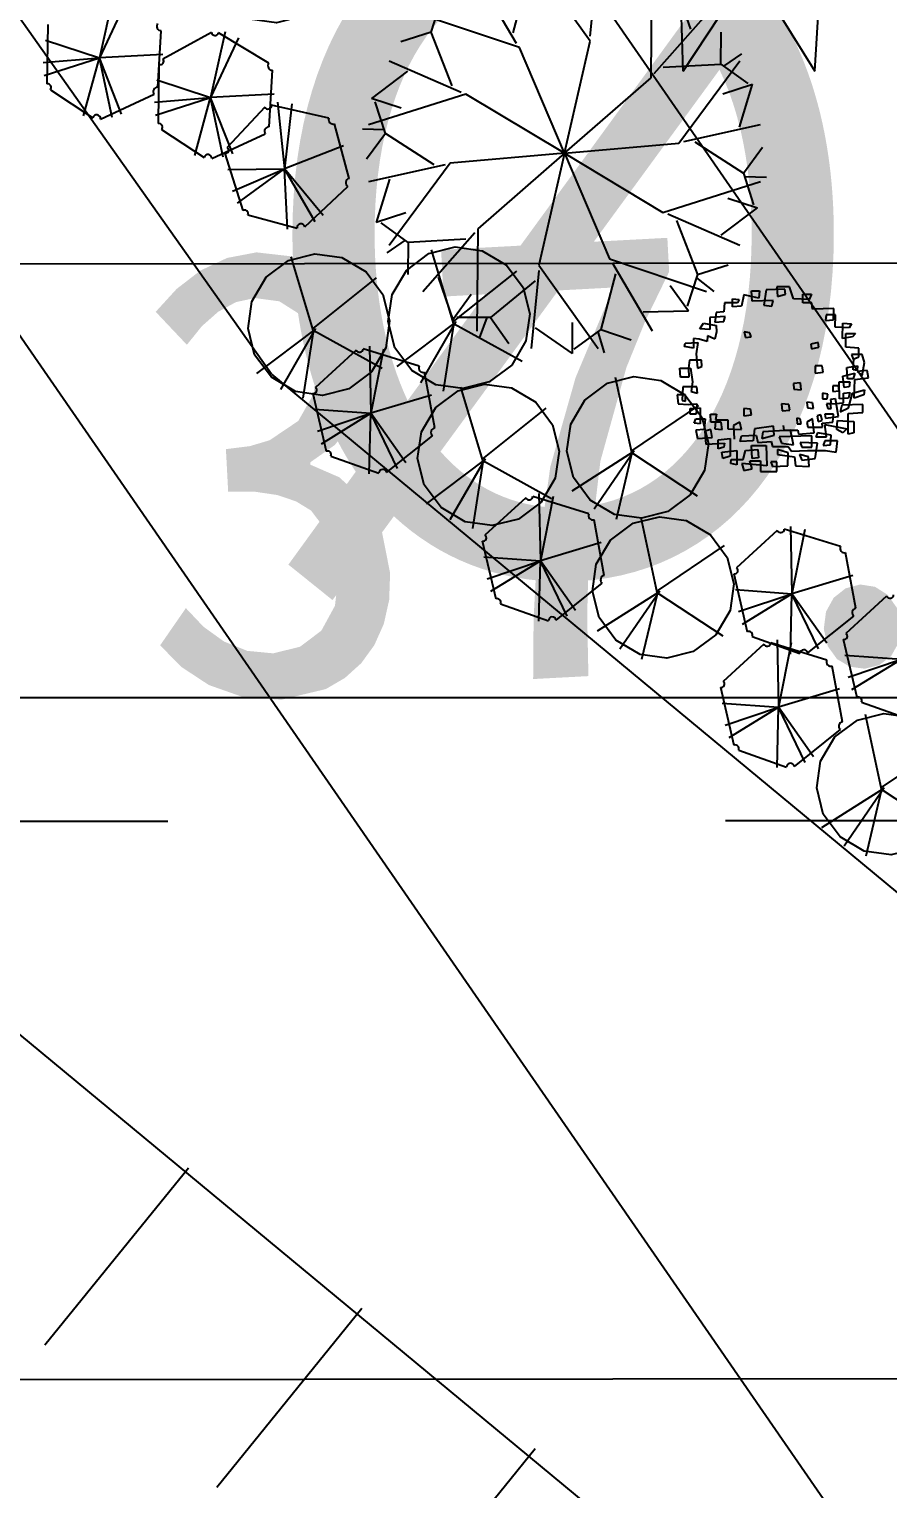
# Model space of a CAD drawing. Header units: millimetres. Extents: x 14950 to 15746, y 1103 to 1809.
# Drawn here: x 15433.01 to 15436.86, y 1474.38 to 1480.92 of the extents above; entities that cross this region are included whole.
import ezdxf
from ezdxf.enums import TextEntityAlignment as Align
from ezdxf.xclip import XClip

# ---------------------------------------------------------------- set-up
doc = ezdxf.new("R2010")
doc.units = ezdxf.units.MM
doc.header["$LTSCALE"] = 10
doc.header["$MEASUREMENT"] = 0
doc.header["$XCLIPFRAME"] = 2
doc.linetypes.add('CENTER', pattern=[2, 1.25, -0.25, 0.25, -0.25])
doc.layers.add('TZ-BASE', color=253, linetype='Continuous')
doc.styles.get("Standard").update_dxf_attribs({"font": 'GulimChe.ttf'})
doc.dimstyles.get("Standard").update_dxf_attribs({"dimtxt": 0.18, "dimasz": 0.18, "dimexe": 0.18, "dimexo": 0.0625, "dimgap": 0.09, "dimtad": 0, "dimtih": 1, "dimtoh": 1, "dimdec": 4, "dimzin": 0, "dimdsep": 46, "dimtxsty": 'Standard', "dimcen": 0.09, "dimadec": 0, "dimazin": 0, "dimtfac": 1, "dimtdec": 4, "dimtofl": 0, "dimtmove": 0, "dimatfit": 3, "dimfxl": 0, "dimtolj": 1, "dimtzin": 0, "dimarcsym": 0})

# ---------------------------------------------------------------- blocks, each defined once
blk = doc.blocks.new('JD-DGHCDGH7DFXH')
at = {"layer": 'TZ-BASE'}
for p, q in [((396.7644, 2.3519), (383.3386, 21.3418)), ((390.1718, 15.7075), (401.8806, -1.233)), ((387.8757, 13.7532), (399.3344, -2.8255)), ((398.1935, 3.8444), (397.9269, 4.2177)), ((398.1935, 3.8673), (398.227, 4.2177)), ((397.8629, 3.835), (397.684, 4.1381)), ((397.8486, 3.8825), (397.9144, 4.1327)), ((398.4664, 3.6806), (398.4702, 4.1394)), ((396.0585, 4.0647), (395.993, 3.7705)), ((398.6446, 3.8979), (398.5783, 4.0893)), ((396.1171, 4.0367), (395.993, 3.7705)), ((397.4811, 3.8856), (397.5274, 4.028)), ((397.8764, 3.8164), (397.4412, 3.9617)), ((398.4799, 3.6992), (398.713, 3.963)), ((395.761, 3.9198), (395.7578, 3.653)), ((396.2553, 3.6383), (396.2705, 3.8918)), ((396.4954, 3.8836), (396.2779, 3.7646)), ((396.5573, 3.8872), (396.4918, 3.593)), ((396.7529, 3.7461), (396.5272, 3.8821)), ((397.4811, 3.8856), (397.3443, 3.8424)), ((397.5749, 3.6446), (397.4811, 3.8856)), ((398.779, 3.7423), (398.7802, 3.8858)), ((395.7515, 3.8485), (395.993, 3.7705)), ((396.6159, 3.8591), (396.4918, 3.593)), ((398.078, 3.3424), (397.8764, 3.8164)), ((398.078, 3.3424), (398.1935, 3.8444)), ((395.7415, 3.7495), (395.993, 3.7705)), ((395.7453, 3.6914), (395.993, 3.7705)), ((395.9215, 3.5094), (395.993, 3.7705)), ((396.2773, 3.7848), (395.993, 3.7705)), ((396.0922, 3.5177), (395.993, 3.7705)), ((396.0498, 3.5021), (395.993, 3.7705)), ((396.2598, 3.7422), (396.2566, 3.4754)), ((397.6145, 3.6145), (397.2916, 3.7546)), ((398.5208, 3.7275), (398.779, 3.7423)), ((398.591, 3.3877), (398.8638, 3.7567)), ((398.779, 3.7423), (398.9002, 3.6543)), ((398.7923, 3.7326), (398.874, 3.7881)), ((396.2502, 3.671), (396.4918, 3.593)), ((396.7541, 3.4608), (396.7693, 3.7143)), ((397.3746, 3.7096), (397.2131, 3.5875)), ((398.078, 3.3424), (398.4664, 3.6806)), ((395.7733, 3.6265), (395.9636, 3.5012)), ((395.9982, 3.4958), (396.238, 3.6067)), ((396.7761, 3.6073), (396.4918, 3.593)), ((397.6363, 3.6073), (397.1988, 3.4692)), ((398.078, 3.3424), (397.6363, 3.6073)), ((398.7888, 3.6094), (398.9217, 3.6526)), ((398.8629, 3.4588), (398.9217, 3.6526)), ((396.2403, 3.572), (396.4918, 3.593)), ((396.2441, 3.5138), (396.4918, 3.593)), ((396.4203, 3.3319), (396.4918, 3.593)), ((396.591, 3.3402), (396.4918, 3.593)), ((396.5486, 3.3245), (396.4918, 3.593)), ((396.734, 3.549), (396.5651, 3.3676)), ((397.0218, 3.4995), (396.7647, 3.5576)), ((396.7917, 3.5719), (396.8222, 3.2721)), ((396.8561, 3.5637), (396.8222, 3.2721)), ((397.346, 3.5443), (397.2131, 3.5875)), ((397.2758, 3.4311), (397.2296, 3.5734)), ((397.1128, 3.2291), (397.0473, 3.4745)), ((398.6129, 3.3948), (398.9565, 3.4713)), ((396.2721, 3.4489), (396.4624, 3.3237)), ((396.497, 3.3182), (396.7368, 3.4292)), ((397.2708, 3.4467), (397.1721, 3.4498)), ((397.2758, 3.4311), (397.1905, 3.3156)), ((397.4934, 3.2912), (397.2758, 3.4311)), ((396.5549, 3.3406), (396.6359, 3.0864)), ((397.0875, 3.3751), (396.8222, 3.2721)), ((398.078, 3.3424), (397.565, 3.2972)), ((398.078, 3.3424), (397.6896, 3.0043)), ((398.078, 3.3424), (397.9625, 2.8405)), ((398.078, 3.3424), (398.591, 3.3877)), ((398.078, 3.3424), (398.2796, 2.8685)), ((398.078, 3.3424), (398.5197, 3.0775)), ((398.6626, 3.3937), (398.8802, 3.2538)), ((398.8802, 3.2538), (398.9655, 3.3692)), ((396.5683, 3.27), (396.8222, 3.2721)), ((396.5901, 3.1729), (396.8222, 3.2721)), ((396.612, 3.1189), (396.8222, 3.2721)), ((396.9959, 3.0633), (396.8222, 3.2721)), ((396.9606, 3.0351), (396.8222, 3.2721)), ((396.8365, 3.0017), (396.8222, 3.2721)), ((397.5431, 3.2901), (397.1995, 3.2136)), ((397.565, 3.2972), (397.2922, 2.9282)), ((397.2931, 3.2261), (397.2343, 3.0323)), ((398.5197, 3.0775), (398.9572, 3.2157)), ((398.8802, 3.2538), (398.9264, 3.1115)), ((398.8852, 3.2382), (398.9839, 3.2351)), ((396.9136, 3.0129), (397.1062, 3.1937)), ((398.81, 3.1406), (398.9429, 3.0974)), ((305.2968, 2.7673), (699.9453, 3.1153)), ((397.3672, 3.0755), (397.2343, 3.0323)), ((398.7814, 2.9752), (398.9429, 3.0974)), ((396.659, 3.0661), (396.879, 3.0072)), ((397.377, 2.9426), (397.2558, 3.0306)), ((398.5415, 3.0704), (398.8644, 2.9303)), ((398.5811, 3.0403), (398.6749, 2.7993)), ((397.3637, 2.9523), (397.282, 2.8968)), ((397.6352, 2.9574), (397.377, 2.9426)), ((397.6761, 2.9857), (397.443, 2.7219)), ((397.6896, 3.0043), (397.6858, 2.5455)), ((397.377, 2.9426), (397.3758, 2.7991)), ((397.5805, 2.5808), (397.4824, 2.9093)), ((396.9514, 2.5499), (396.8533, 2.8784)), ((397.5808, 2.5883), (397.8644, 2.8144)), ((397.9625, 2.8176), (397.929, 2.4671)), ((397.9625, 2.8405), (398.2291, 2.4671)), ((398.2796, 2.8685), (398.7148, 2.7231)), ((398.2931, 2.8499), (398.472, 2.5468)), ((398.6749, 2.7993), (398.8117, 2.8425)), ((396.9517, 2.5574), (397.2353, 2.7835)), ((397.5114, 2.787), (397.5777, 2.5956)), ((397.9461, 2.7706), (397.7458, 2.6069)), ((398.3074, 2.8023), (398.2416, 2.5522)), ((398.5515, 2.7489), (398.6337, 2.6358)), ((398.6749, 2.7993), (398.6286, 2.6569)), ((398.6698, 2.7837), (398.7478, 2.7231)), ((397.6599, 2.7087), (397.5777, 2.5956)), ((398.8311, 2.6899), (398.8614, 2.6862)), ((398.8311, 2.6537), (398.8311, 2.6899)), ((398.8614, 2.6862), (398.8538, 2.6718)), ((398.8817, 2.7079), (398.8715, 2.6573)), ((398.95, 2.6935), (398.8817, 2.7079)), ((398.9171, 2.726), (398.9525, 2.726)), ((398.9196, 2.679), (398.9171, 2.726)), ((399.0132, 2.6826), (398.9196, 2.679)), ((398.9525, 2.726), (398.95, 2.6935)), ((398.9828, 2.7296), (398.9727, 2.6609)), ((399.0663, 2.7332), (398.9828, 2.7296)), ((399.0081, 2.6573), (399.0132, 2.6826)), ((399.0309, 2.7441), (399.0334, 2.7007)), ((399.0866, 2.7441), (399.0309, 2.7441)), ((399.0334, 2.7007), (399.0688, 2.7115)), ((399.0688, 2.7115), (399.0663, 2.7332)), ((399.1043, 2.6899), (399.0866, 2.7441)), ((399.1751, 2.6862), (399.1043, 2.6899)), ((399.1473, 2.7115), (399.1852, 2.7115)), ((399.1473, 2.6718), (399.1473, 2.7115)), ((399.1852, 2.7115), (399.1751, 2.6862)), ((398.4312, 2.6319), (398.6337, 2.6358)), ((398.7577, 2.6284), (398.7527, 2.585)), ((398.7931, 2.632), (398.7577, 2.6284)), ((398.7957, 2.6718), (398.7931, 2.632)), ((398.8538, 2.6718), (398.7957, 2.6718)), ((398.8715, 2.6573), (398.8311, 2.6537)), ((398.9727, 2.6609), (399.0081, 2.6573)), ((399.1877, 2.6718), (399.1473, 2.6718)), ((399.1903, 2.6429), (399.1877, 2.6718)), ((399.2864, 2.6465), (399.1903, 2.6429)), ((399.251, 2.6176), (399.2484, 2.5923)), ((399.294, 2.6176), (399.251, 2.6176)), ((399.2838, 2.5959), (399.2864, 2.6465)), ((399.2914, 2.5633), (399.294, 2.6176)), ((396.9586, 2.5523), (396.6972, 2.3557)), ((396.9623, 2.5572), (396.8043, 2.2828)), ((397.5877, 2.5832), (397.3263, 2.3866)), ((397.5914, 2.5881), (397.4333, 2.3137)), ((397.5803, 2.5733), (397.5345, 2.2761)), ((397.584, 2.5782), (397.8892, 2.4101)), ((397.7458, 2.6069), (397.5961, 2.6069)), ((397.7294, 2.6069), (397.6959, 2.5141)), ((397.7458, 2.6069), (397.8292, 2.4901)), ((397.9461, 2.56), (398.1122, 2.4442)), ((398.1122, 2.5839), (398.1122, 2.4442)), ((398.2416, 2.5522), (398.1205, 2.4642)), ((398.2416, 2.5522), (398.3777, 2.5067)), ((398.6844, 2.5561), (398.7021, 2.5814)), ((398.7299, 2.5525), (398.6844, 2.5561)), ((398.7021, 2.5814), (398.7577, 2.5706)), ((398.7982, 2.6103), (398.7299, 2.6067)), ((398.7299, 2.6067), (398.7299, 2.5525)), ((398.7527, 2.585), (398.7931, 2.5886)), ((398.7577, 2.5706), (398.7603, 2.5417)), ((398.7931, 2.5886), (398.7982, 2.6103)), ((399.2484, 2.5923), (399.2838, 2.5959)), ((399.3547, 2.5597), (399.2914, 2.5633)), ((399.3243, 2.5127), (399.3268, 2.5814)), ((399.3268, 2.5814), (399.3648, 2.5778)), ((399.3648, 2.5778), (399.3547, 2.5597)), ((396.9512, 2.5424), (396.9055, 2.2452)), ((396.9549, 2.5473), (397.2601, 2.3792)), ((398.2283, 2.5425), (398.2558, 2.4477)), ((398.6161, 2.4766), (398.6186, 2.4911)), ((398.6186, 2.4911), (398.6768, 2.4947)), ((398.6818, 2.5091), (398.6565, 2.5127)), ((398.6565, 2.5127), (398.6565, 2.4694)), ((398.6768, 2.4947), (398.6692, 2.4441)), ((398.7173, 2.4983), (398.6818, 2.5091)), ((398.7198, 2.5236), (398.7173, 2.4983)), ((398.7527, 2.5091), (398.7198, 2.5236)), ((398.7603, 2.5417), (398.7527, 2.5091)), ((398.9095, 2.538), (398.8842, 2.5417)), ((398.8842, 2.5417), (398.8893, 2.5164)), ((398.8893, 2.5164), (398.9145, 2.52)), ((398.9145, 2.52), (398.9095, 2.538)), ((399.2156, 2.4947), (399.1827, 2.4874)), ((399.1827, 2.4874), (399.1852, 2.4657)), ((399.2181, 2.473), (399.2156, 2.4947)), ((399.3699, 2.52), (399.3243, 2.5127)), ((399.3395, 2.5344), (399.3825, 2.5344)), ((399.3395, 2.473), (399.3395, 2.5344)), ((399.3825, 2.5344), (399.3699, 2.52)), ((397.1441, 2.4598), (396.9614, 2.2923)), ((397.4271, 2.3879), (397.1754, 2.466)), ((397.2034, 2.4781), (397.2101, 2.1768)), ((397.267, 2.4649), (397.2101, 2.1768)), ((398.6565, 2.4694), (398.6161, 2.4766)), ((398.6692, 2.4441), (398.6742, 2.379)), ((399.1852, 2.4657), (399.2181, 2.473)), ((399.3977, 2.4694), (399.3395, 2.473)), ((399.3648, 2.4404), (399.3724, 2.4188)), ((399.4129, 2.4404), (399.3648, 2.4404)), ((399.3724, 2.4188), (399.3977, 2.4296)), ((399.3724, 2.3718), (399.3749, 2.4224)), ((399.3977, 2.4296), (399.3977, 2.4694)), ((399.423, 2.4043), (399.4129, 2.4404)), ((397.4964, 2.1111), (397.4506, 2.3609)), ((398.5958, 2.379), (398.6439, 2.379)), ((398.5984, 2.3392), (398.5958, 2.379)), ((398.6388, 2.4151), (398.6338, 2.379)), ((398.6338, 2.379), (398.6363, 2.3392)), ((398.692, 2.4151), (398.6388, 2.4151)), ((398.6439, 2.379), (398.6515, 2.3175)), ((398.6742, 2.379), (398.6945, 2.3862)), ((398.6945, 2.3862), (398.692, 2.4151)), ((399.2333, 2.3898), (399.2029, 2.3898)), ((399.2029, 2.3898), (399.2029, 2.3573)), ((399.2029, 2.3573), (399.2383, 2.3609)), ((399.2383, 2.3609), (399.2333, 2.3898)), ((399.3268, 2.3429), (399.38, 2.3573)), ((399.3446, 2.3826), (399.3926, 2.3898)), ((399.3471, 2.332), (399.3446, 2.3826)), ((399.3901, 2.3682), (399.3724, 2.3718)), ((399.38, 2.3573), (399.3724, 2.332)), ((399.3926, 2.3898), (399.3901, 2.3682)), ((399.4356, 2.3682), (399.3901, 2.3645)), ((399.3901, 2.3645), (399.4129, 2.3465)), ((399.4129, 2.3465), (399.423, 2.4043)), ((399.4407, 2.3356), (399.4356, 2.3682)), ((396.7644, 2.3519), (408.3187, -7.2141)), ((397.712, 1.9659), (397.6139, 2.2943)), ((398.3795, 2.0017), (398.3076, 2.3368)), ((398.6363, 2.3392), (398.5984, 2.3392)), ((398.6085, 2.2959), (398.606, 2.2344)), ((398.6717, 2.2959), (398.6085, 2.2959)), ((398.6515, 2.3175), (398.6464, 2.2742)), ((398.6742, 2.2669), (398.6717, 2.2959)), ((399.1371, 2.3139), (399.1043, 2.3103)), ((399.1043, 2.3103), (399.1068, 2.285)), ((399.1397, 2.2814), (399.1371, 2.3139)), ((399.3066, 2.2995), (399.2813, 2.2995)), ((399.2813, 2.2995), (399.2813, 2.2742)), ((399.3091, 2.2778), (399.3066, 2.2995)), ((399.3091, 2.3175), (399.3572, 2.3175)), ((399.3117, 2.2416), (399.3091, 2.3175)), ((399.3319, 2.2922), (399.3268, 2.3429)), ((399.3547, 2.2959), (399.3319, 2.2922)), ((399.3724, 2.332), (399.3471, 2.332)), ((399.3572, 2.3175), (399.3547, 2.2959)), ((399.3774, 2.2453), (399.38, 2.3284)), ((399.38, 2.3284), (399.4407, 2.3356)), ((396.9492, 2.2663), (397.0098, 2.0065)), ((397.4827, 2.2586), (397.2101, 2.1768)), ((398.5832, 2.2597), (398.5882, 2.22)), ((398.6211, 2.2597), (398.5832, 2.2597)), ((398.606, 2.2344), (398.6211, 2.2308)), ((398.6211, 2.2308), (398.6211, 2.2597)), ((398.6464, 2.2742), (398.6742, 2.2669)), ((399.1068, 2.285), (399.1397, 2.2814)), ((399.1903, 2.2236), (399.165, 2.2272)), ((399.165, 2.2272), (399.1675, 2.2019)), ((399.2586, 2.2633), (399.2358, 2.2669)), ((399.2358, 2.2669), (399.2358, 2.2416)), ((399.2358, 2.2416), (399.256, 2.2416)), ((399.256, 2.2416), (399.2586, 2.2633)), ((399.294, 2.2416), (399.2712, 2.238)), ((399.2712, 2.238), (399.2737, 2.22)), ((399.2813, 2.2742), (399.3091, 2.2778)), ((399.3066, 2.1621), (399.294, 2.2416)), ((399.3521, 2.2453), (399.3117, 2.2416)), ((399.3294, 2.2669), (399.3572, 2.2706)), ((399.3294, 2.2236), (399.3294, 2.2669)), ((399.3572, 2.2706), (399.3521, 2.2453)), ((399.3521, 2.2019), (399.3699, 2.2669)), ((399.3699, 2.2669), (399.423, 2.2814)), ((399.4204, 2.2597), (399.3774, 2.2453)), ((399.423, 2.2814), (399.4204, 2.2597)), ((396.9569, 2.1948), (397.2101, 2.1768)), ((396.9709, 2.0963), (397.2101, 2.1768)), ((396.9885, 2.0407), (397.2101, 2.1768)), ((397.2031, 1.9062), (397.2101, 2.1768)), ((397.3669, 1.955), (397.2101, 2.1768)), ((397.3295, 1.9297), (397.2101, 2.1768)), ((397.7123, 1.9734), (397.9959, 2.1995)), ((398.3804, 2.0091), (398.6809, 2.2121)), ((398.5882, 2.22), (398.6338, 2.2163)), ((398.6338, 2.2163), (398.6717, 2.22)), ((398.6414, 2.1983), (398.6869, 2.2019)), ((398.6414, 2.173), (398.6414, 2.1983)), ((398.6692, 2.173), (398.6414, 2.173)), ((398.6717, 2.22), (398.6692, 2.173)), ((398.6869, 2.2019), (398.6869, 2.1296)), ((398.7324, 2.173), (398.7603, 2.173)), ((398.735, 2.1368), (398.7324, 2.173)), ((398.7603, 2.173), (398.7552, 2.1477)), ((398.912, 2.1947), (398.8817, 2.1983)), ((398.8817, 2.1983), (398.8817, 2.1657)), ((398.8817, 2.1657), (398.9171, 2.1694)), ((398.9171, 2.1694), (398.912, 2.1947)), ((399.084, 2.2163), (399.0511, 2.22)), ((399.0511, 2.22), (399.0537, 2.1874)), ((399.0537, 2.1874), (399.0891, 2.191)), ((399.0891, 2.191), (399.084, 2.2163)), ((399.1675, 2.2019), (399.1953, 2.1983)), ((399.1953, 2.1983), (399.1903, 2.2236)), ((399.2282, 2.1694), (399.2105, 2.1657)), ((399.2105, 2.1657), (399.2156, 2.1404)), ((399.2333, 2.144), (399.2282, 2.1694)), ((399.2459, 2.173), (399.2484, 2.1549)), ((399.2838, 2.173), (399.2459, 2.173)), ((399.2484, 2.1549), (399.3066, 2.1621)), ((399.2712, 2.22), (399.2535, 2.22)), ((399.2535, 2.22), (399.2586, 2.1983)), ((399.2586, 2.1983), (399.2737, 2.1983)), ((399.2737, 2.1983), (399.2712, 2.22)), ((399.2737, 2.22), (399.3294, 2.2236)), ((399.2813, 2.1368), (399.2838, 2.173)), ((399.3218, 2.2127), (399.3142, 2.1838)), ((399.3142, 2.1838), (399.3521, 2.2019)), ((399.4154, 2.2163), (399.3218, 2.2127)), ((399.3496, 2.1766), (399.4154, 2.1802)), ((399.3496, 2.0826), (399.3496, 2.1766)), ((399.4154, 2.1802), (399.4154, 2.2163)), ((398.6591, 2.1332), (398.6667, 2.1513)), ((398.6869, 2.1296), (398.6591, 2.1332)), ((398.6667, 2.1513), (398.7097, 2.1513)), ((398.7046, 2.1043), (398.6667, 2.1007)), ((398.6667, 2.1007), (398.6742, 2.0645)), ((398.7097, 2.1513), (398.7046, 2.1043)), ((398.735, 2.1043), (398.7071, 2.0971)), ((398.7071, 2.0971), (398.7122, 2.0392)), ((398.7805, 2.1368), (398.735, 2.1368)), ((398.74, 2.0681), (398.735, 2.1043)), ((398.7552, 2.1404), (398.7527, 2.1079)), ((398.7527, 2.1079), (398.7855, 2.1043)), ((398.7552, 2.1477), (398.8108, 2.1477)), ((398.7855, 2.1043), (398.7805, 2.1368)), ((398.8108, 2.1477), (398.8108, 2.1079)), ((398.8108, 2.1079), (398.8715, 2.1043)), ((398.864, 2.1368), (398.8361, 2.1224)), ((398.8361, 2.1224), (398.8387, 2.0609)), ((398.8715, 2.1043), (398.864, 2.1368)), ((398.9297, 2.1079), (398.9247, 2.0537)), ((399.0157, 2.1187), (398.9297, 2.1079)), ((399.0916, 2.1007), (398.9677, 2.0934)), ((399.0183, 2.079), (399.0157, 2.1187)), ((399.0587, 2.1224), (399.0613, 2.1007)), ((399.0613, 2.1007), (399.1245, 2.1007)), ((399.1043, 2.0356), (399.0916, 2.1007)), ((399.1346, 2.1513), (399.1194, 2.1549)), ((399.1194, 2.1549), (399.122, 2.1296)), ((399.122, 2.1296), (399.1397, 2.1296)), ((399.1245, 2.1007), (399.127, 2.0826)), ((399.1397, 2.1296), (399.1346, 2.1513)), ((399.1903, 2.1513), (399.165, 2.1368)), ((399.165, 2.1368), (399.17, 2.1151)), ((399.17, 2.1151), (399.2358, 2.1151)), ((399.1978, 2.0898), (399.1903, 2.1513)), ((399.2156, 2.1404), (399.2333, 2.144)), ((399.2333, 2.1332), (399.2813, 2.1368)), ((399.2358, 2.1151), (399.2333, 2.1332)), ((399.2459, 2.126), (399.3446, 2.1079)), ((399.2535, 2.0718), (399.2459, 2.126)), ((399.299, 2.1043), (399.3016, 2.144)), ((399.3268, 2.0898), (399.299, 2.1043)), ((399.3016, 2.144), (399.3749, 2.1404)), ((399.3446, 2.1079), (399.3268, 2.0898)), ((399.3749, 2.1404), (399.3749, 2.0898)), ((397.2808, 1.9112), (397.4871, 2.0763)), ((398.6742, 2.0645), (398.74, 2.0681)), ((398.7122, 2.0392), (398.7957, 2.0428)), ((398.7678, 2.0573), (398.821, 2.0645)), ((398.7678, 2.0175), (398.7678, 2.0573)), ((398.7957, 2.0428), (398.7931, 2.0248)), ((398.821, 2.0645), (398.821, 1.985)), ((398.8665, 2.0501), (398.8715, 2.0754)), ((398.9247, 2.0537), (398.8665, 2.0501)), ((398.8715, 2.0754), (398.9373, 2.079)), ((398.9171, 2.032), (398.9828, 2.032)), ((398.9196, 1.9742), (398.9171, 2.032)), ((398.9373, 2.079), (398.9449, 2.0465)), ((398.9449, 2.0465), (399.0056, 2.0501)), ((398.9677, 2.0934), (398.9626, 2.0645)), ((398.9626, 2.0645), (399.0183, 2.079)), ((398.9828, 2.032), (398.9854, 1.9416)), ((399.0056, 2.0501), (399.0107, 2.0284)), ((399.0107, 2.0284), (399.0815, 2.0284)), ((399.1877, 2.0754), (399.041, 2.0718)), ((399.041, 2.0718), (399.0511, 2.0428)), ((399.0511, 2.0428), (399.1043, 2.0356)), ((399.0815, 2.0284), (399.0967, 2.0067)), ((399.127, 2.0826), (399.1978, 2.0898)), ((399.1346, 2.0465), (399.1422, 2.0248)), ((399.213, 2.0428), (399.1346, 2.0465)), ((399.1877, 2.0248), (399.1877, 2.0754)), ((399.2029, 1.9742), (399.213, 2.0428)), ((399.213, 2.0898), (399.2054, 2.0718)), ((399.2054, 2.0718), (399.2535, 2.0718)), ((399.2737, 2.079), (399.213, 2.0898)), ((399.2459, 2.0537), (399.2383, 2.032)), ((399.2383, 2.032), (399.2712, 2.0356)), ((399.3016, 2.0537), (399.2459, 2.0537)), ((399.2712, 2.0356), (399.2737, 2.079)), ((399.2965, 2.0031), (399.3016, 2.0537)), ((399.3749, 2.0898), (399.3496, 2.0826)), ((397.0313, 1.9844), (397.2459, 1.9083)), ((397.7192, 1.9682), (397.4578, 1.7717)), ((397.7229, 1.9732), (397.5648, 1.6988)), ((397.7155, 1.9633), (398.0207, 1.7952)), ((398.3868, 2.0034), (398.1108, 1.8281)), ((398.3909, 2.008), (398.2117, 1.747)), ((398.3786, 1.9942), (398.3096, 1.7015)), ((398.3827, 1.9988), (398.6737, 1.8071)), ((398.7931, 2.0248), (398.7678, 2.0175)), ((398.783, 2.0031), (398.8513, 2.0103)), ((398.7881, 1.9742), (398.783, 2.0031)), ((398.821, 1.985), (398.7881, 1.9742)), ((398.8235, 1.9525), (398.826, 1.9705)), ((398.826, 1.9705), (398.8791, 1.9705)), ((398.8513, 2.0103), (398.8513, 1.9452)), ((398.8791, 1.9705), (398.8893, 2.0103)), ((398.8893, 2.0103), (398.9449, 2.0139)), ((398.9095, 1.9633), (398.9575, 1.9633)), ((398.9196, 1.9272), (398.9095, 1.9633)), ((398.9474, 1.9778), (398.9196, 1.9742)), ((398.9449, 2.0139), (398.9474, 1.9778)), ((398.9575, 1.9633), (398.9575, 1.9163)), ((399.0334, 2.0139), (399.0334, 1.9922)), ((399.0815, 1.9995), (399.0334, 2.0139)), ((399.0334, 1.9922), (399.1093, 1.9814)), ((399.079, 1.9416), (399.0815, 1.9995)), ((399.0967, 2.0067), (399.1675, 2.0103)), ((399.1093, 1.9814), (399.1144, 1.9416)), ((399.1321, 1.9922), (399.1422, 1.9669)), ((399.1726, 1.9814), (399.1321, 1.9922)), ((399.1422, 2.0248), (399.1877, 2.0248)), ((399.1422, 1.9669), (399.2029, 1.9742)), ((399.1675, 2.0103), (399.2484, 2.0103)), ((399.1751, 1.938), (399.1726, 1.9814)), ((399.2484, 2.0103), (399.2965, 2.0031)), ((397.7118, 1.9584), (397.666, 1.6612)), ((398.8513, 1.9452), (398.8235, 1.9525)), ((398.8741, 1.9525), (398.8817, 1.9199)), ((398.9854, 1.9416), (398.8741, 1.9525)), ((398.8817, 1.9199), (398.9196, 1.9272)), ((398.9575, 1.9163), (399.0309, 1.9163)), ((399.0031, 1.9597), (399.0107, 1.938)), ((399.0309, 1.9597), (399.0031, 1.9597)), ((399.0107, 1.938), (399.079, 1.9416)), ((399.0309, 1.9163), (399.0309, 1.9597)), ((399.1144, 1.9416), (399.1751, 1.938)), ((397.9043, 1.7984), (397.7216, 1.6309)), ((398.1872, 1.7264), (397.9356, 1.8045)), ((397.9636, 1.8167), (397.9703, 1.5154)), ((398.0272, 1.8035), (397.9703, 1.5154)), ((398.4941, 1.3739), (398.4222, 1.709)), ((398.2566, 1.4497), (398.2107, 1.6995)), ((399.0323, 1.6514), (398.8496, 1.4839)), ((399.3152, 1.5795), (399.0636, 1.6576)), ((399.0915, 1.6697), (399.0983, 1.3684)), ((399.1552, 1.6565), (399.0983, 1.3684)), ((397.7093, 1.6048), (397.77, 1.345)), ((398.2429, 1.5972), (397.9703, 1.5154)), ((398.4949, 1.3814), (398.7955, 1.5843)), ((397.7171, 1.5334), (397.9703, 1.5154)), ((397.7311, 1.4348), (397.9703, 1.5154)), ((397.7487, 1.3793), (397.9703, 1.5154)), ((397.9633, 1.2447), (397.9703, 1.5154)), ((398.1271, 1.2936), (397.9703, 1.5154)), ((398.0896, 1.2683), (397.9703, 1.5154)), ((399.3846, 1.3027), (399.3387, 1.5525)), ((398.8373, 1.4579), (398.898, 1.198)), ((399.3709, 1.4502), (399.0983, 1.3684)), ((398.041, 1.2498), (398.2473, 1.4148)), ((398.5014, 1.3756), (398.2253, 1.2003)), ((398.5055, 1.3803), (398.3263, 1.1192)), ((398.8451, 1.3864), (399.0983, 1.3684)), ((397.7914, 1.323), (398.0061, 1.2469)), ((398.4932, 1.3664), (398.4242, 1.0737)), ((398.4973, 1.371), (398.7883, 1.1793)), ((398.8591, 1.2879), (399.0983, 1.3684)), ((398.8767, 1.2323), (399.0983, 1.3684)), ((399.0913, 1.0978), (399.0983, 1.3684)), ((399.2551, 1.1466), (399.0983, 1.3684)), ((399.2176, 1.1213), (399.0983, 1.3684)), ((399.5227, 1.3574), (399.34, 1.1899)), ((399.169, 1.1028), (399.3753, 1.2679)), ((398.9721, 1.1425), (398.7894, 0.975)), ((398.9194, 1.176), (399.1341, 1.0999)), ((399.255, 1.0706), (399.0034, 1.1487)), ((399.0314, 1.1608), (399.0381, 0.8595)), ((399.095, 1.1476), (399.0381, 0.8595)), ((399.3278, 1.1639), (399.3884, 0.9041)), ((399.3355, 1.0924), (399.5887, 1.0744)), ((399.3495, 0.9939), (399.5887, 1.0744)), ((399.3671, 0.9383), (399.5887, 1.0744)), ((399.3244, 0.7938), (399.2786, 1.0436)), ((398.7772, 0.949), (398.8378, 0.6891)), ((399.3107, 0.9413), (399.0381, 0.8595)), ((398.7849, 0.8775), (399.0381, 0.8595)), ((398.7989, 0.779), (399.0381, 0.8595)), ((398.8165, 0.7234), (399.0381, 0.8595)), ((399.0311, 0.5889), (399.0381, 0.8595)), ((399.1949, 0.6377), (399.0381, 0.8595)), ((399.1574, 0.6124), (399.0381, 0.8595)), ((399.4099, 0.882), (399.6245, 0.8059)), ((399.4995, 0.492), (399.4276, 0.8271)), ((399.1088, 0.5939), (399.3151, 0.759)), ((398.8593, 0.6671), (399.0739, 0.591)), ((399.5003, 0.4994), (399.8009, 0.7024)), ((399.5068, 0.4937), (399.2307, 0.3184)), ((399.5109, 0.4983), (399.3317, 0.2373)), ((399.4986, 0.4845), (399.4296, 0.1918)), ((399.5027, 0.4891), (399.7937, 0.2974)), ((394.8375, 0.0525), (406.3466, -9.4761)), ((396.3919, -1.206), (395.7489, -2.0003)), ((305.266, -2.2327), (699.9341, -1.8847)), ((397.1691, -1.8352), (396.5192, -2.638)), ((397.9464, -2.4645), (397.2895, -3.2758))]:
    blk.add_line(p, q, dxfattribs=at)
at = {"layer": 'TZ-BASE', "linetype": 'CENTER'}
blk.add_lwpolyline([(0, 0), (98.2, 0.0866), (298.7999, 0.2634), (501.1998, 0.4418), (699.9997, 0.617)], dxfattribs=at)
at = {"layer": 'TZ-BASE'}
for centre, radius, start, end in [((400.0936, 3.9034), 1.4965, 142.59214, 187.40775), ((397.5592, 4.5825), 1.3653, 320.30308, 9.69681), ((400.3889, 4.6195), 1.4965, 172.59214, 217.40775), ((397.8544, 3.9404), 1.3653, 350.30308, 39.69681)]:
    blk.add_arc(centre, radius, start, end, dxfattribs=at)
for centre in [(396.7705, 4.244), (397.6054, 2.6053), (396.9763, 2.5744), (398.4062, 2.0241), (397.7369, 1.9904), (398.5208, 1.3963), (399.5262, 0.5144)]:
    blk.add_ellipse(centre, major_axis=(0.2123, 0.2361), ratio=1, dxfattribs=at)
for centre, major_axis, start_param, end_param in [((396.2696, 3.9115), (-0.0146, 0.0132), 0.066813, 2.34945), ((396.5115, 3.8866), (0.011, 0.0122), 2.489896, 5.163868), ((396.2672, 3.7547), (0.0097, 0.0108), 3.334828, 6.190419), ((396.7684, 3.7339), (-0.0146, 0.0132), 0.066813, 2.34945), ((395.7602, 3.6366), (-0.0123, 0.0111), 3.217614, 5.590067), ((396.2535, 3.6187), (-0.0146, 0.0131), 5.351805, 7.674664), ((396.7484, 3.5569), (0.011, 0.0122), 2.810229, 5.484201), ((395.9806, 3.4968), (0.0118, 0.0131), 5.38687, 8.330139), ((396.259, 3.4591), (-0.0123, 0.0111), 3.217614, 5.590067), ((397.0403, 3.4929), (0.0132, 0.0146), 1.957942, 4.240579), ((396.7523, 3.4412), (-0.0146, 0.0131), 5.351805, 7.674664), ((396.4794, 3.3193), (0.0118, 0.0131), 5.38687, 8.330139), ((396.5581, 3.3548), (0.0097, 0.0108), 3.65516, 6.510752), ((397.1172, 3.21), (0.0131, 0.0146), 0.959749, 3.282607), ((396.6434, 3.0716), (-0.0123, 0.0111), 3.537946, 5.9104), ((396.8966, 3.0083), (0.0118, 0.0131), 5.707203, 8.650472), ((397.159, 2.4666), (-0.0122, 0.011), 1.160467, 3.834439), ((397.445, 2.3798), (-0.0146, 0.0132), 0.30818, 2.590817), ((396.9534, 2.2802), (-0.0108, 0.0097), 2.005399, 4.86099), ((397.4993, 2.0917), (0.0131, 0.0146), 0.880783, 3.203642), ((397.0161, 1.9911), (0.0111, 0.0123), 5.029777, 7.402231), ((397.2635, 1.908), (-0.0131, 0.0118), 4.057441, 7.00071), ((397.9192, 1.8052), (-0.0122, 0.011), 1.160467, 3.834439), ((398.2052, 1.7183), (-0.0146, 0.0132), 0.30818, 2.590817), ((399.0472, 1.6582), (-0.0122, 0.011), 1.160467, 3.834439), ((397.7136, 1.6187), (-0.0108, 0.0097), 2.005399, 4.86099), ((399.3331, 1.5714), (-0.0146, 0.0132), 0.30818, 2.590817), ((398.2595, 1.4302), (0.0131, 0.0146), 0.880783, 3.203642), ((398.8416, 1.4718), (-0.0108, 0.0097), 2.005399, 4.86099), ((397.7763, 1.3297), (0.0111, 0.0123), 5.029777, 7.402231), ((399.5376, 1.3642), (-0.0122, 0.011), 1.160467, 3.834439), ((398.0237, 1.2466), (-0.0131, 0.0118), 4.057441, 7.00071), ((399.3875, 1.2833), (0.0131, 0.0146), 0.880783, 3.203642), ((398.9043, 1.1827), (0.0111, 0.0123), 5.029777, 7.402231), ((399.332, 1.1778), (-0.0108, 0.0097), 2.005399, 4.86099), ((398.987, 1.1493), (-0.0122, 0.011), 1.160467, 3.834439), ((399.1517, 1.0996), (-0.0131, 0.0118), 4.057441, 7.00071), ((399.273, 1.0625), (-0.0146, 0.0132), 0.30818, 2.590817), ((398.7814, 0.9629), (-0.0108, 0.0097), 2.005399, 4.86099), ((399.3947, 0.8887), (0.0111, 0.0123), 5.029777, 7.402231), ((399.3273, 0.7744), (0.0131, 0.0146), 0.880783, 3.203642), ((398.8441, 0.6738), (0.0111, 0.0123), 5.029777, 7.402231), ((399.0915, 0.5907), (-0.0131, 0.0118), 4.057441, 7.00071)]:
    blk.add_ellipse(centre, major_axis=major_axis, ratio=1, start_param=start_param, end_param=end_param, dxfattribs=at)
blk.add_text('37.3', height=2, rotation=3.03981, dxfattribs=at).set_placement((396.1953, 0.8932, 38.12))
blk = doc.blocks.new('JD-DTJ6DGH')
at = {"layer": 'TZ-BASE'}
blk.add_text('Ø100x2x2', height=3, rotation=0.05182, dxfattribs=at).set_placement((404.7801, 77.9792, 38.0498), align=Align.MIDDLE)
blk.add_leader([(390.4289, 75.9024, 38.0498), (415.0852, 75.9024, 38.0498)], dimstyle='Standard', override={"dimtxt": 3, "dimasz": 3, "dimexe": 2, "dimexo": 3, "dimgap": 1, "dimtad": 0, "dimtih": 0, "dimcen": 1, "dimaunit": 1, "dimadec": 8, "dimtix": 1, "dimtofl": 1, "dimtmove": 2, "dimtvp": 2}, dxfattribs=at)

msp = doc.modelspace()

# ---------------------------------------------------------------- block references
at = {"layer": 'TZ-BASE'}
ref = msp.add_blockref('JD-DGHCDGH7DFXH', (15037.333, 1477.0248), dxfattribs=at)
XClip(ref).set_block_clipping_path([(-0.066111234, 74.999970863), (699.933616811, 75.6206052864), (700.0658361092, -74.3793364424), (0.0661112341, -74.999970863)])
msp.add_blockref('JD-DTJ6DGH', (15037.3991, 1402.0249), dxfattribs=at)

doc.saveas('drawing.dxf')
